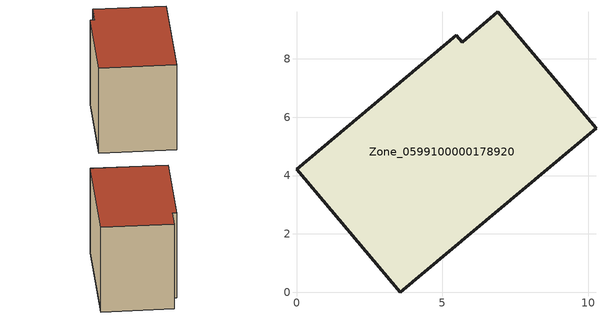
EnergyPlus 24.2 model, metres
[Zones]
Zone_0599100000178920
 floor ground (C_G): 6.91,9.62 10.27,5.63 3.56,0 0,4.22 5.48,8.81 5.69,8.57 z0
 wall outside (C_F): 3.56,0 10.27,5.63 6.91,9.62 5.69,8.57 5.48,8.81 0,4.22 3.56,0 z0:6.83
 roof outside (C_R): 10.27,5.63 6.91,9.62 5.69,8.57 5.48,8.81 0,4.22 3.56,0 z6.83
[BUILDING]
Pand.0599100000178920: North Axis=0; Terrain=City; Loads Convergence Tolerance Value=0.04; Temperature Convergence Tolerance Value=0.4; Solar Distribution=FullExterior; Maximum Number of Warmup Days=25; Minimum Number of Warmup Days=1
[Site:Location]
Rotterdam.The.Hague.AP_ZH_NLD Design_Conditions: Latitude=51.96; Longitude=4.45; Time Zone=1; Elevation=-4.5
[SITE:GROUNDTEMPERATURE:BUILDINGSURFACE]
18, 18, 18, 18, 18, 18, 18, 18, 18, 18, 18, 18
[MATERIAL] Thermal Absorptance=0.9; Solar Absorptance=0.7; Visible Absorptance=0.7
Name | Roughness | Thickness | Conductivity | Density | Specific Heat
G.TC.1946 | MediumSmooth | 0.15 | 1 | 540 | 1210
F.TC.1946 | Rough | 0.3 | 0.857143 | 1920 | 840
R.TC.1946 | MediumRough | 0.2 | 0.909091 | 1500 | 1000
[CONSTRUCTION]
C_G: G.TC.1946
C_F: F.TC.1946
C_R: R.TC.1946
[ZONE]
Zone_0599100000178920: Type=1; Multiplier=1; Ceiling Height=Autocalculate; Volume=Autocalculate; Floor Area=autocalculate; Part of Total Floor Area=Yes
[ZONEINFILTRATION:DESIGNFLOWRATE]
Infil_Zone_0599100000178920: Zone or ZoneList or Space or SpaceList=Zone_0599100000178920; Schedule=AlwaysOn; Design Flow Rate Calculation Method=Flow/Area; Flow Rate per Floor Area=0.003; Constant Term Coefficient=1; Temperature Term Coefficient=0; Velocity Term Coefficient=0; Velocity Squared Term Coefficient=0
[HVACTEMPLATE:ZONE:IDEALLOADSAIRSYSTEM]
Zone_0599100000178920: Maximum Heating Supply Air Temperature=50; Minimum Cooling Supply Air Temperature=13; Maximum Heating Supply Air Humidity Ratio=0.0156; Minimum Cooling Supply Air Humidity Ratio=0.0077; Heating Limit=NoLimit; Cooling Limit=NoLimit; Dehumidification Control Type=ConstantSensibleHeatRatio; Cooling Sensible Heat Ratio=0.7; Dehumidification Setpoint=60; Humidification Control Type=None; Humidification Setpoint=30; Outdoor Air Method=None; Outdoor Air Flow Rate per Person=0.00944; Outdoor Air Flow Rate per Zone Floor Area=0; Outdoor Air Flow Rate per Zone=0; Demand Controlled Ventilation Type=None; Outdoor Air Economizer Type=NoEconomizer; Heat Recovery Type=None; Sensible Heat Recovery Effectiveness=0.7; Latent Heat Recovery Effectiveness=0.65
[ZONECONTROL:THERMOSTAT]
ThermostatControl_Zone_0599100000178920: Zone or ZoneList=Zone_0599100000178920; Control Type Schedule=DualSetpointControlType; Control 1=Thermostat_Zone_0599100000178920; Temperature Difference Between Cutout And Setpoint=0
[THERMOSTATSETPOINT:DUALSETPOINT]
Thermostat_Zone_0599100000178920: Heating Setpoint Temperature Schedule=HeatingSetpoint_Zone_0599100000178920; Cooling Setpoint Temperature Schedule=CoolingSetpoint_Zone_0599100000178920
[SCHEDULE:COMPACT]
HeatingSetpoint_Zone_0599100000178920: Through: 12/31, For: AllDays, Until: 24:00, 21
CoolingSetpoint_Zone_0599100000178920: Through: 12/31, For: AllDays, Until: 24:00, 24
DualSetpointControlType: Through: 12/31, For: AllDays, Until: 24:00, 4
AlwaysOn: Through: 12/31, For: AllDays, Until: 24:00, 1
